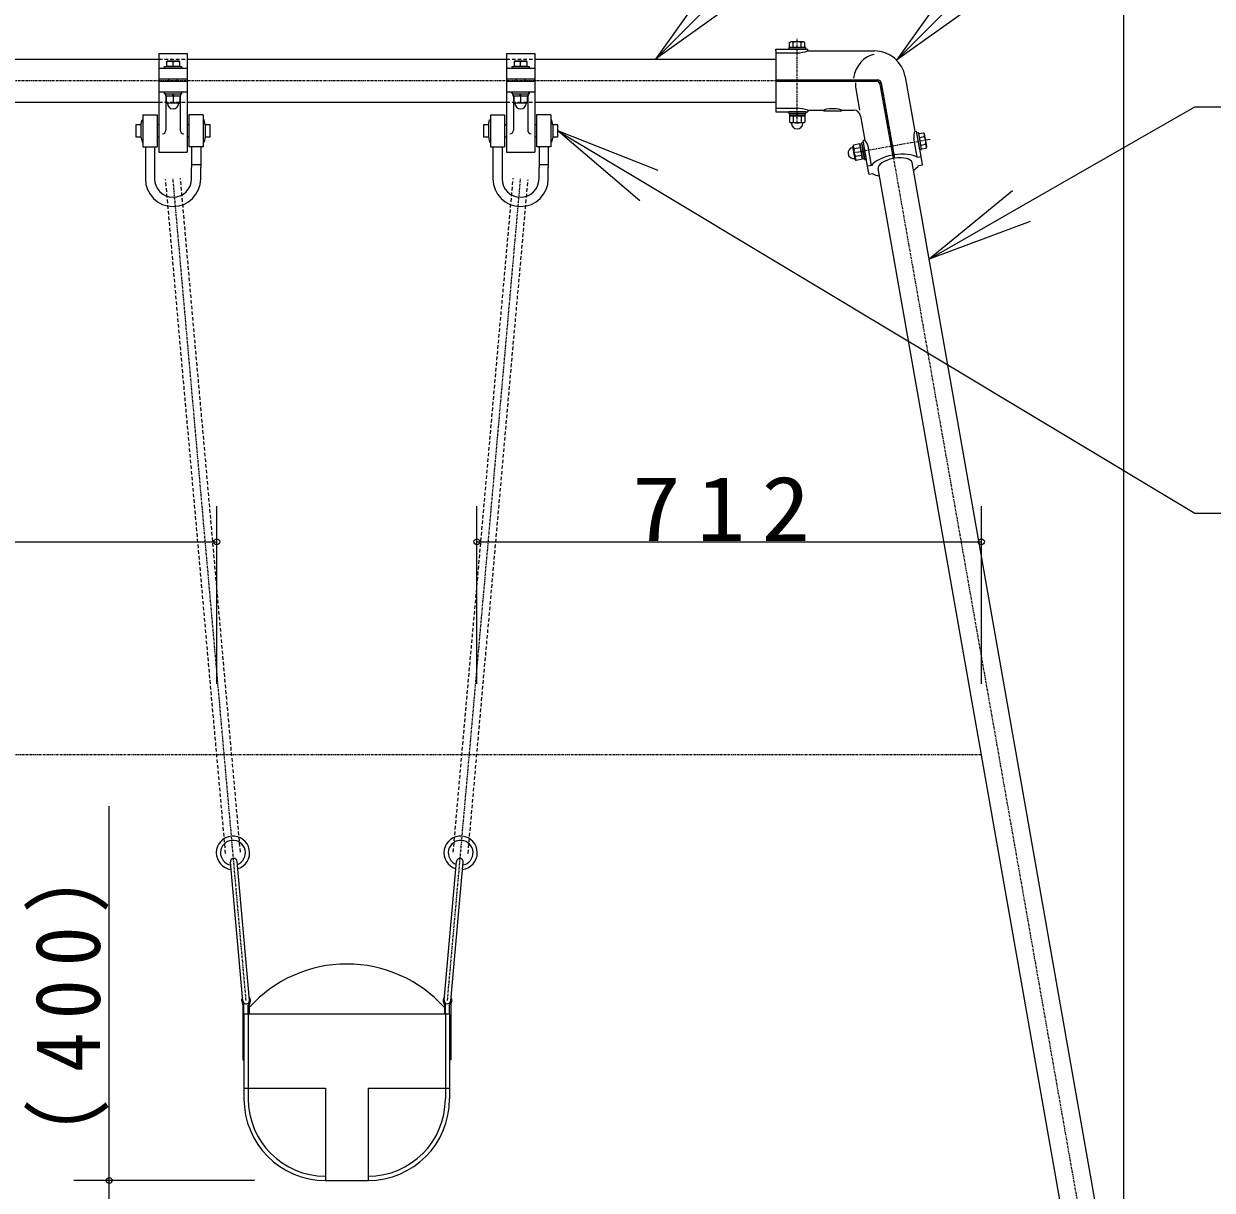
# Model space of a CAD drawing. Units: millimetres, scale not verified. Extents: x -35408 to 50, y -49934 to 13350.
# Drawn here: x -15715 to -14040, y 3286 to 4930 of the extents above; entities that cross this region are included whole.
import ezdxf

# ---------------------------------------------------------------- set-up
doc = ezdxf.new("R2010")
doc.units = ezdxf.units.MM
doc.linetypes.add('USER2', pattern=[6, 3, -1, 1, -1])
doc.linetypes.add('USER4', pattern=[8, 5, -3])
doc.layers.add('線', color=2, linetype='Continuous', lineweight=25)
doc.layers.add('補助', color=2, linetype='Continuous', lineweight=25)
doc.styles.add('ＭＳ ゴシック', font='')
doc.styles.get('ＭＳ ゴシック').set_extended_font_data('MS Gothic')

# ---------------------------------------------------------------- blocks, each defined once
blk = doc.blocks.new('dimension_origin')
at = {"color": 0, "linetype": 'Continuous', "lineweight": -2}
blk.add_circle((0, 0), 1.25, dxfattribs=at)

msp = doc.modelspace()

# ---------------------------------------------------------------- linework, layer by layer
at = {"layer": '線', "color": 20, "linetype": 'USER2'}
for p, q in [((-14625, 4790), (-14625, 4910)), ((-17140, 4850), (-14510, 4850)), ((-14111.585, 2600.897), (-14507.833, 4848.132)), ((-14437.663, 4766.966), (-14545.992, 4747.865)), ((-15402, 3553.75), (-15505, 4711.5)), ((-15118, 3553.75), (-15015, 4711.5)), ((-14365.327, 3900), (-17284.673, 3900))]:
    msp.add_line(p, q, dxfattribs=at)
at = {"layer": '線', "color": 7, "lineweight": 13}
for p, q in [((-14655, 4894.25), (-14610, 4894.25)), ((-14655, 4891.75), (-14655, 4894.25)), ((-14610, 4891.75), (-14610, 4894.25)), ((-16125, 4880.25), (-15525, 4880.25)), ((-15485, 4880.25), (-15035, 4880.25)), ((-14995, 4880.25), (-14655, 4880.25)), ((-14655, 4891.75), (-14655, 4851)), ((-14610.02, 4891.75), (-14516.093, 4891.75)), ((-14655, 4849), (-14655, 4808.25)), ((-14472.761, 4855.391), (-14459.186, 4778.404)), ((-16125, 4819.75), (-15525, 4819.75)), ((-15485, 4819.75), (-15035, 4819.75)), ((-14995, 4819.75), (-14655, 4819.75)), ((-14655, 4808.25), (-14655, 4805.75)), ((-14655, 4805.75), (-14610, 4805.75)), ((-14610.02, 4808.25), (-14587.5, 4808.25)), ((-14610, 4808.25), (-14610, 4805.75)), ((-14587.5, 4806.75), (-14587.5, 4808.25)), ((-14562.5, 4806.75), (-14587.5, 4806.75)), ((-14562.5, 4806.75), (-14562.5, 4808.25)), ((-14562.5, 4808.25), (-14545.544, 4808.25)), ((-14535.696, 4799.986), (-14529.699, 4765.971)), ((-14459.186, 4778.404), (-14456.724, 4778.839)), ((-14450.367, 4742.782), (-14456.724, 4778.839)), ((-14529.699, 4765.971), (-14532.161, 4765.537)), ((-14525.803, 4729.481), (-14532.161, 4765.537)), ((-14455.821, 4741.82), (-14450.367, 4742.782)), ((-14448.305, 4731.088), (-14450.367, 4742.782)), ((-14520.349, 4730.443), (-14525.803, 4729.481)), ((-14523.741, 4717.787), (-14525.803, 4729.481)), ((-14137.186, 2606.15), (-14510.985, 4726.065)), ((-14089.325, 2614.589), (-14463.123, 4734.504)), ((-14453.759, 4730.126), (-14448.305, 4731.088)), ((-14518.287, 4718.748), (-14523.741, 4717.787)), ((-15406.731, 3553.329), (-15424.108, 3748.644)), ((-15397.269, 3554.171), (-15414.645, 3749.486)), ((-15122.731, 3554.171), (-15105.355, 3749.486)), ((-15113.269, 3553.329), (-15095.892, 3748.644)), ((-15405, 3535), (-15405, 3415)), ((-15399, 3535), (-15399, 3430)), ((-15121, 3535), (-15121, 3430)), ((-15115, 3535), (-15115, 3415)), ((-15290, 3300), (-15230, 3300))]:
    msp.add_line(p, q, dxfattribs=at)
at = {"layer": '線'}
for p, q in [((-14613, 4896.75), (-14637, 4896.75)), ((-14637, 4896.75), (-14637, 4894.25)), ((-14613, 4894.25), (-14637, 4894.25)), ((-14635.97, 4903.613), (-14634, 4904.75)), ((-14635.97, 4896.75), (-14635.97, 4903.613)), ((-14614.03, 4896.75), (-14635.97, 4896.75)), ((-14616, 4904.75), (-14634, 4904.75)), ((-14630.485, 4896.75), (-14630.485, 4903.613)), ((-14619.515, 4896.75), (-14619.515, 4903.613)), ((-14614.03, 4903.613), (-14616, 4904.75)), ((-14614.03, 4896.75), (-14614.03, 4903.613)), ((-14613, 4894.25), (-14613, 4896.75)), ((-15525, 4888.25), (-15485, 4888.25)), ((-15525, 4888.25), (-15525, 4749)), ((-15514, 4876.75), (-15513.5, 4877.25)), ((-15514, 4876.75), (-15514, 4869.75)), ((-15496.5, 4877.25), (-15513.5, 4877.25)), ((-15505, 4869.75), (-15505, 4876.113)), ((-15496, 4876.75), (-15496.5, 4877.25)), ((-15496, 4876.75), (-15496, 4869.75)), ((-15485, 4888.25), (-15485, 4749)), ((-15035, 4888.25), (-14995, 4888.25)), ((-15035, 4888.25), (-15035, 4749)), ((-15024, 4876.75), (-15023.5, 4877.25)), ((-15024, 4876.75), (-15024, 4869.75)), ((-15006.5, 4877.25), (-15023.5, 4877.25)), ((-15015, 4869.75), (-15015, 4876.113)), ((-15006, 4876.75), (-15006.5, 4877.25)), ((-15006, 4876.75), (-15006, 4869.75)), ((-14995, 4888.25), (-14995, 4749)), ((-14654.98, 4889.114), (-14625, 4889.114)), ((-15525, 4867.25), (-15485, 4867.25)), ((-15517, 4869.75), (-15493, 4869.75)), ((-15517, 4867.25), (-15517, 4869.75)), ((-15517, 4867.25), (-15493, 4867.25)), ((-15496, 4869.75), (-15514, 4869.75)), ((-15493, 4869.75), (-15493, 4867.25)), ((-15035, 4867.25), (-14995, 4867.25)), ((-15027, 4869.75), (-15003, 4869.75)), ((-15027, 4867.25), (-15027, 4869.75)), ((-15027, 4867.25), (-15003, 4867.25)), ((-15006, 4869.75), (-15024, 4869.75)), ((-15003, 4869.75), (-15003, 4867.25)), ((-15525, 4852.25), (-15485, 4852.25)), ((-15525, 4849), (-15485, 4849)), ((-15035, 4852.25), (-14995, 4852.25)), ((-15035, 4849), (-14995, 4849)), ((-14655, 4851), (-14511.468, 4851)), ((-14655, 4849), (-14513.248, 4849)), ((-14508.324, 4844.868), (-14489.872, 4740.222)), ((-14506.544, 4846.868), (-14487.804, 4740.587)), ((-15525, 4834), (-15485, 4834)), ((-15517, 4834), (-15493, 4834)), ((-15517, 4831.5), (-15517, 4834)), ((-15517, 4831.5), (-15493, 4831.5)), ((-15515.75, 4831.5), (-15494.25, 4831.5)), ((-15515.75, 4831.5), (-15515.75, 4828.5)), ((-15515.75, 4828.5), (-15494.25, 4828.5)), ((-15515, 4829), (-15515, 4780.084)), ((-15514.5, 4828.5), (-15514.5, 4818.789)), ((-15514.5, 4828.5), (-15495.5, 4828.5)), ((-15505.167, 4828.5), (-15505.971, 4831.5)), ((-15505, 4828.5), (-15505, 4819.637)), ((-15504.029, 4828.5), (-15504.833, 4831.5)), ((-15495.5, 4828.5), (-15495.5, 4818.789)), ((-15495, 4829), (-15495, 4780.084)), ((-15494.25, 4831.5), (-15494.25, 4828.5)), ((-15493, 4834), (-15493, 4831.5)), ((-15035, 4834), (-14995, 4834)), ((-15027, 4834), (-15003, 4834)), ((-15027, 4831.5), (-15027, 4834)), ((-15027, 4831.5), (-15003, 4831.5)), ((-15025.75, 4831.5), (-15004.25, 4831.5)), ((-15025.75, 4831.5), (-15025.75, 4828.5)), ((-15025.75, 4828.5), (-15004.25, 4828.5)), ((-15025, 4829), (-15025, 4780.084)), ((-15024.5, 4828.5), (-15024.5, 4818.789)), ((-15024.5, 4828.5), (-15005.5, 4828.5)), ((-15015.167, 4828.5), (-15015.971, 4831.5)), ((-15015, 4828.5), (-15015, 4819.637)), ((-15014.029, 4828.5), (-15014.833, 4831.5)), ((-15005.5, 4828.5), (-15005.5, 4818.789)), ((-15005, 4829), (-15005, 4780.084)), ((-15004.25, 4831.5), (-15004.25, 4828.5)), ((-15003, 4834), (-15003, 4831.5)), ((-14542.001, 4835.744), (-14537.153, 4808.25)), ((-15514.5, 4818.789), (-15514, 4818.5)), ((-15514, 4818.5), (-15496, 4818.5)), ((-15513, 4818), (-15513, 4818.5)), ((-15497, 4818), (-15497, 4818.5)), ((-15495.5, 4818.789), (-15496, 4818.5)), ((-15024.5, 4818.789), (-15024, 4818.5)), ((-15024, 4818.5), (-15006, 4818.5)), ((-15023, 4818), (-15023, 4818.5)), ((-15007, 4818), (-15007, 4818.5)), ((-15005.5, 4818.789), (-15006, 4818.5)), ((-14654.98, 4810.886), (-14625, 4810.886)), ((-15550.258, 4787.481), (-15548.724, 4794.852)), ((-15548.724, 4794.852), (-15547.5, 4794.598)), ((-15547.5, 4801.5), (-15527.5, 4801.5)), ((-15547.5, 4801.5), (-15547.5, 4756.5)), ((-15547.5, 4794.598), (-15547.5, 4763.402)), ((-15527.5, 4801.5), (-15527.5, 4756.5)), ((-15462.5, 4801.5), (-15482.5, 4801.5)), ((-15482.5, 4801.5), (-15482.5, 4756.5)), ((-15462.5, 4801.5), (-15462.5, 4756.5)), ((-15461.276, 4794.852), (-15462.5, 4794.598)), ((-15462.5, 4794.598), (-15462.5, 4763.402)), ((-15459.742, 4787.481), (-15461.276, 4794.852)), ((-15060.258, 4787.481), (-15058.724, 4794.852)), ((-15058.724, 4794.852), (-15057.5, 4794.598)), ((-15057.5, 4801.5), (-15037.5, 4801.5)), ((-15057.5, 4801.5), (-15057.5, 4756.5)), ((-15057.5, 4794.598), (-15057.5, 4763.402)), ((-15037.5, 4801.5), (-15037.5, 4756.5)), ((-14972.5, 4801.5), (-14992.5, 4801.5)), ((-14992.5, 4801.5), (-14992.5, 4756.5)), ((-14972.5, 4801.5), (-14972.5, 4756.5)), ((-14971.276, 4794.852), (-14972.5, 4794.598)), ((-14972.5, 4794.598), (-14972.5, 4763.402)), ((-14969.742, 4787.481), (-14971.276, 4794.852)), ((-14613, 4805.75), (-14637, 4805.75)), ((-14637, 4805.75), (-14637, 4803.25)), ((-14613, 4803.25), (-14637, 4803.25)), ((-14614.03, 4800.25), (-14635.97, 4800.25)), ((-14635.97, 4800.25), (-14635.97, 4791.387)), ((-14635.75, 4803.25), (-14614.25, 4803.25)), ((-14635.75, 4803.25), (-14635.75, 4800.25)), ((-14635.75, 4800.25), (-14614.25, 4800.25)), ((-14630.485, 4800.25), (-14630.485, 4791.387)), ((-14625.167, 4800.25), (-14625.971, 4803.25)), ((-14624.029, 4800.25), (-14624.833, 4803.25)), ((-14619.515, 4800.25), (-14619.515, 4791.387)), ((-14614.25, 4803.25), (-14614.25, 4800.25)), ((-14614.03, 4800.25), (-14614.03, 4791.387)), ((-14613, 4803.25), (-14613, 4805.75)), ((-15550.259, 4787.5), (-15557.5, 4787.5)), ((-15557.5, 4787.5), (-15557.5, 4770.5)), ((-15550.258, 4787.481), (-15550.258, 4770.519)), ((-15525, 4787.5), (-15527.5, 4787.5)), ((-15482.5, 4787.5), (-15485.011, 4787.5)), ((-15452.5, 4787.5), (-15459.744, 4787.5)), ((-15459.742, 4787.481), (-15459.742, 4770.519)), ((-15452.5, 4770.5), (-15452.5, 4787.5)), ((-15060.259, 4787.5), (-15067.5, 4787.5)), ((-15067.5, 4787.5), (-15067.5, 4770.5)), ((-15060.258, 4787.481), (-15060.258, 4770.519)), ((-15035, 4787.5), (-15037.5, 4787.5)), ((-14992.5, 4787.5), (-14995.011, 4787.5)), ((-14962.5, 4787.5), (-14969.744, 4787.5)), ((-14969.742, 4787.481), (-14969.742, 4770.519)), ((-14962.5, 4770.5), (-14962.5, 4787.5)), ((-14635.97, 4791.387), (-14634, 4790.25)), ((-14616, 4790.25), (-14634, 4790.25)), ((-14633, 4789.75), (-14633, 4790.25)), ((-14617, 4789.75), (-14617, 4790.25)), ((-14614.03, 4791.387), (-14616, 4790.25)), ((-14453.741, 4776.318), (-14456.203, 4775.884)), ((-14452.036, 4752.249), (-14456.203, 4775.884)), ((-14449.574, 4752.683), (-14453.741, 4776.318)), ((-14453.562, 4775.304), (-14446.804, 4776.495)), ((-14446.804, 4776.495), (-14445.342, 4774.753)), ((-15557.5, 4770.5), (-15550.259, 4770.5)), ((-15550.258, 4770.519), (-15548.724, 4763.148)), ((-15548.724, 4763.148), (-15547.5, 4763.402)), ((-15527.5, 4770.5), (-15525, 4770.5)), ((-15485.011, 4770.5), (-15482.5, 4770.5)), ((-15461.276, 4763.148), (-15462.5, 4763.402)), ((-15459.742, 4770.519), (-15461.276, 4763.148)), ((-15459.744, 4770.5), (-15452.5, 4770.5)), ((-15067.5, 4770.5), (-15060.259, 4770.5)), ((-15060.258, 4770.519), (-15058.724, 4763.148)), ((-15058.724, 4763.148), (-15057.5, 4763.402)), ((-15037.5, 4770.5), (-15035, 4770.5)), ((-14995.011, 4770.5), (-14992.5, 4770.5)), ((-14971.276, 4763.148), (-14972.5, 4763.402)), ((-14969.742, 4770.519), (-14971.276, 4763.148)), ((-14969.744, 4770.5), (-14962.5, 4770.5)), ((-14545.605, 4759.074), (-14546.383, 4756.937)), ((-14536.877, 4760.613), (-14545.605, 4759.074)), ((-14533.067, 4739.007), (-14536.877, 4760.613)), ((-14533.885, 4760.918), (-14536.839, 4760.397)), ((-14536.839, 4760.397), (-14533.106, 4739.223)), ((-14531.64, 4762.583), (-14534.102, 4762.149)), ((-14529.934, 4738.513), (-14534.102, 4762.149)), ((-14533.885, 4760.918), (-14530.151, 4739.744)), ((-14527.472, 4738.947), (-14531.64, 4762.583)), ((-14455.821, 4741.82), (-14460.605, 4768.952)), ((-14449.753, 4753.698), (-14453.562, 4775.304)), ((-14452.61, 4769.902), (-14445.851, 4771.094)), ((-14450.705, 4759.099), (-14443.947, 4760.291)), ((-14442.216, 4757.026), (-14445.342, 4774.753)), ((-15547.5, 4756.5), (-15527.5, 4756.5)), ((-15544, 4756.5), (-15544, 4711.5)), ((-15531, 4756.5), (-15531, 4711.5)), ((-15525, 4749), (-15485, 4749)), ((-15462.5, 4756.5), (-15482.5, 4756.5)), ((-15479, 4756.5), (-15479, 4727.5)), ((-15466, 4756.5), (-15466, 4727.5)), ((-15057.5, 4756.5), (-15037.5, 4756.5)), ((-15054, 4756.5), (-15054, 4711.5)), ((-15041, 4756.5), (-15041, 4711.5)), ((-15035, 4749), (-14995, 4749)), ((-14972.5, 4756.5), (-14992.5, 4756.5)), ((-14989, 4756.5), (-14989, 4727.5)), ((-14976, 4756.5), (-14976, 4727.5)), ((-14546.702, 4755.865), (-14546.21, 4755.952)), ((-14543.258, 4739.21), (-14546.383, 4756.937)), ((-14535.925, 4755.211), (-14544.653, 4753.672)), ((-14534.02, 4744.408), (-14542.748, 4742.869)), ((-14535.001, 4749.975), (-14532.187, 4751.287)), ((-14534.804, 4748.853), (-14531.989, 4750.166)), ((-14520.349, 4730.443), (-14525.133, 4757.574)), ((-14452.036, 4752.249), (-14449.574, 4752.683)), ((-14449.753, 4753.698), (-14442.994, 4754.889)), ((-14442.994, 4754.889), (-14442.216, 4757.026)), ((-15479, 4731.5), (-15466, 4731.5)), ((-15479, 4711.5), (-15479, 4727.5)), ((-15466, 4711.5), (-15466, 4727.5)), ((-14989, 4731.5), (-14976, 4731.5)), ((-14989, 4711.5), (-14989, 4727.5)), ((-14976, 4711.5), (-14976, 4727.5)), ((-14543.924, 4740.108), (-14543.431, 4740.195)), ((-14541.796, 4737.468), (-14543.258, 4739.21)), ((-14533.067, 4739.007), (-14541.796, 4737.468)), ((-14530.151, 4739.744), (-14533.106, 4739.223)), ((-14529.934, 4738.513), (-14527.472, 4738.947)), ((-15406.5, 3547.724), (-15406.5, 3470)), ((-15405, 3535), (-15405, 3547.724)), ((-15399, 3535), (-15399, 3547.724)), ((-15397.5, 3547.724), (-15397.5, 3535)), ((-15122.5, 3547.724), (-15122.5, 3535)), ((-15121, 3535), (-15121, 3547.724)), ((-15115, 3535), (-15115, 3547.724)), ((-15113.5, 3547.724), (-15113.5, 3470)), ((-15405, 3535), (-15115, 3535)), ((-15406.5, 3470), (-15405, 3470)), ((-15113.5, 3470), (-15115, 3470)), ((-15405, 3430), (-15290, 3430)), ((-15399, 3430), (-15399, 3415)), ((-15290, 3430), (-15290, 3300)), ((-15230, 3430), (-15230, 3300)), ((-15230, 3430), (-15115, 3430)), ((-15121, 3430), (-15121, 3415))]:
    msp.add_line(p, q, dxfattribs=at)
at = {"layer": '線', "color": 4, "linetype": 'USER4'}
for p, q in [((-15525, 4880.25), (-15485, 4880.25)), ((-15035, 4880.25), (-14995, 4880.25)), ((-15525, 4819.75), (-15485, 4819.75)), ((-15035, 4819.75), (-14995, 4819.75)), ((-15430.965, 3760.835), (-15515.459, 4710.569)), ((-15410.048, 3762.696), (-15494.541, 4712.43)), ((-15109.952, 3762.696), (-15025.459, 4712.43)), ((-15089.035, 3760.835), (-15004.541, 4710.569))]:
    msp.add_line(p, q, dxfattribs=at)
at = {"layer": '線', "linetype": 'USER4'}
for p, q in [((-15511, 4852.25), (-15511, 4849)), ((-15499, 4852.25), (-15499, 4849)), ((-15021, 4852.25), (-15021, 4849)), ((-15009, 4852.25), (-15009, 4849))]:
    msp.add_line(p, q, dxfattribs=at)
at = {"layer": '線'}
for centre, radius, start, end in [((-14633.227, 4898.863), 5.485, 60.00001, 119.99999), ((-14625, 4890.954), 13.796, 66.57346, 113.42654), ((-14616.773, 4898.863), 5.485, 60.00001, 119.99999), ((-15509.5, 4864.641), 12.323, 68.58229, 111.41755), ((-15500.5, 4864.641), 12.323, 68.58243, 111.41757), ((-15019.5, 4864.641), 12.323, 68.58229, 111.41755), ((-15010.5, 4864.641), 12.323, 68.58243, 111.41757), ((-14625.056, 4933.435), 44.321, 270.07279, 289.85948), ((-14513.248, 4844), 5, 10, 90), ((-14511.468, 4846), 5, 10, 90), ((-15520, 4829), 5, 0, 90), ((-15490, 4829), 5, 90, 180), ((-15030, 4829), 5, 0, 90), ((-15000, 4829), 5, 90, 180), ((-15509.75, 4832.508), 13.72, 249.74445, 290.25555), ((-15505, 4818), 8, 180, 0), ((-15500.25, 4832.508), 13.72, 249.74445, 290.25555), ((-15019.75, 4832.508), 13.72, 249.74445, 290.25555), ((-15015, 4818), 8, 180, 0), ((-15010.25, 4832.508), 13.72, 249.74445, 290.25555), ((-14625.056, 4766.565), 44.321, 70.14052, 89.92721), ((-15520, 4780.084), 5, 270, 0), ((-15490, 4780.084), 5, 180, 270), ((-15030, 4780.084), 5, 270, 0), ((-15000, 4780.084), 5, 180, 270), ((-14633.227, 4796.137), 5.485, 240.00001, 299.99999), ((-14625, 4789.75), 8, 180, 0), ((-14625, 4804.046), 13.796, 246.57346, 293.42654), ((-14616.773, 4796.137), 5.485, 240.00001, 299.99999), ((-14443.254, 4771.181), 17.493, 155.61012, 187.32058), ((-14451.005, 4772.97), 5.485, 340.00001, 39.99999), ((-14540.451, 4757.198), 5.485, 160.00001, 219.99999), ((-14542.199, 4753.734), 17.493, 12.67942, 44.38988), ((-14457.365, 4763.494), 13.796, 346.57346, 33.42654), ((-14448.148, 4756.765), 5.485, 340.00001, 39.99999), ((-14545.313, 4747.987), 8, 100, 280), ((-14531.234, 4750.469), 13.796, 166.57346, 213.42654), ((-14537.594, 4740.993), 5.485, 160.00001, 219.99999), ((-15505, 4711.5), 39, 180, 0), ((-15505, 4711.5), 26, 180, 0), ((-15015, 4711.5), 39, 180, 0), ((-15015, 4711.5), 26, 180, 0), ((-15260, 3419.821), 185.179, 42.05292, 137.94708), ((-15402, 3553.75), 6.25, 144.54817, 212.38754), ((-15402, 3553.75), 4.75, 185.08397, 5.08397), ((-15402, 3553.75), 6.25, 327.61246, 45.61977), ((-15118, 3553.75), 6.25, 134.38023, 212.38754), ((-15118, 3553.75), 4.75, 174.91603, 354.91603), ((-15118, 3553.75), 6.25, 327.61246, 35.45183), ((-15411.5, 3547.724), 5, 0, 32.38754), ((-15411.5, 3547.724), 6.5, 0, 32.38754), ((-15392.5, 3547.724), 6.5, 147.61246, 180), ((-15392.5, 3547.724), 5, 147.61246, 180), ((-15127.5, 3547.724), 5, 0, 32.38754), ((-15127.5, 3547.724), 6.5, 0, 32.38754), ((-15108.5, 3547.724), 6.5, 147.61246, 180), ((-15108.5, 3547.724), 5, 147.61246, 180), ((-15290, 3415), 109, 180, 270), ((-15230, 3415), 109, 270, 0)]:
    msp.add_arc(centre, radius, start, end, dxfattribs=at)
at = {"layer": '線', "color": 7, "lineweight": 13}
for centre, radius, start, end in [((-14516.093, 4847.75), 44, 10, 90), ((-14545.544, 4798.25), 10, 10, 90), ((-15420.506, 3761.765), 23.5, 286.74537, 263.42256), ((-15420.506, 3761.765), 17.5, 290.83326, 259.33468), ((-15099.494, 3761.765), 23.5, 276.57744, 253.25463), ((-15099.494, 3761.765), 17.5, 280.66532, 249.16674), ((-15419.376, 3749.065), 4.75, 5.08397, 185.08397), ((-15100.624, 3749.065), 4.75, 354.91603, 174.91603), ((-15402, 3553.75), 4.75, 185.08397, 5.08397), ((-15118, 3553.75), 4.75, 174.91603, 354.91603), ((-15290, 3415), 115, 180, 270), ((-15230, 3415), 115, 270, 0)]:
    msp.add_arc(centre, radius, start, end, dxfattribs=at)
at = {"layer": '線'}
for centre, major_axis, ratio, start_param, end_param in [((-14508.253, 4837.843), (-8.601, 48.779), 0.767184, 6.28318531, 7.39580983), ((-14504.579, 4842.343), (-8.601, 48.779), 0.767184, 1.34157699, 1.57079633), ((-14575, 4808.25), (12.5, 0), 0.145033, 6.28318531, 9.42477796), ((-14489.22, 4729.902), (26.097, 4.602), 0.390731, 0, 1.44784528), ((-14484.887, 4730.666), (26.097, 4.602), 0.390731, 1.69374738, 3.14159265)]:
    msp.add_ellipse(centre, major_axis=major_axis, ratio=ratio, start_param=start_param, end_param=end_param, dxfattribs=at)
at = {"layer": '線', "color": 7, "lineweight": 13}
for centre, start_param, end_param in [((-14484.887, 4730.666), 1.65642725, 2.73898224), ((-14489.22, 4729.902), 0.40261041, 1.4851654), ((-14489.22, 4729.902), 5.48410815, 5.8805749), ((-14484.887, 4730.666), 3.54420306, 3.94066981)]:
    msp.add_ellipse(centre, major_axis=(37.423, 6.599), ratio=0.398766, start_param=start_param, end_param=end_param, dxfattribs=at)
at = {"layer": '補助', "lineweight": 13}
for p, q in [((-14164.325, 3000), (-14164.325, 6454.75)), ((-15443.346, 4000), (-15443.346, 4250)), ((-15076.654, 4000), (-15076.654, 4250)), ((-14365.327, 4000), (-14365.327, 4250)), ((-16206.654, 4200), (-15443.346, 4200)), ((-15076.654, 4200), (-14365.327, 4200)), ((-15595, 2900), (-15595, 3827.381)), ((-15390, 3300), (-15645, 3300))]:
    msp.add_line(p, q, dxfattribs=at)
at = {"layer": '補助'}
for p, q in [((-14736.612, 5003.994), (-14825, 4880.25)), ((-14396.592, 5002.606), (-14484.98, 4878.863)), ((-14825, 4880.25), (-14718.934, 4986.316)), ((-14484.98, 4878.863), (-14378.914, 4984.929)), ((-14701.256, 4968.638), (-14825, 4880.25)), ((-14361.236, 4967.251), (-14484.98, 4878.863)), ((-14308.953, 4672.911), (-14064.325, 4813.013)), ((-14064.325, 4813.013), (-14014.325, 4813.013)), ((-14846.705, 4680.428), (-14962.5, 4779)), ((-14820.995, 4723.312), (-14962.5, 4779)), ((-14962.5, 4779), (-14833.85, 4701.87)), ((-14833.85, 4701.87), (-14064.325, 4240.515)), ((-14321.378, 4694.605), (-14439.118, 4598.363)), ((-14439.118, 4598.363), (-14308.953, 4672.911)), ((-14296.529, 4651.217), (-14439.118, 4598.363)), ((-14064.325, 4240.515), (-14014.325, 4240.515))]:
    msp.add_line(p, q, dxfattribs=at)

# ---------------------------------------------------------------- block references
at = {"layer": '補助', "lineweight": 13, "xscale": 3.33, "yscale": 3.33}
for p, rotation in [((-15443.346, 4200), 180), ((-14365.327, 4200), 180), ((-15595, 3300), 270)]:
    msp.add_blockref('dimension_origin', p, dxfattribs=dict(at, rotation=rotation))
msp.add_blockref('dimension_origin', (-15076.654, 4200), dxfattribs=at)

# ---------------------------------------------------------------- texts
at = {"layer": '補助', "insert": (-14720.991, 4201), "char_height": 91.64, "attachment_point": 8, "style": 'ＭＳ ゴシック'}
msp.add_mtext('\\T1.33;\\W1.1;712', dxfattribs=at)
at = {"layer": '補助', "insert": (-15596, 3564.524), "char_height": 91.64, "attachment_point": 8, "rotation": 90, "style": 'ＭＳ ゴシック'}
msp.add_mtext('\\T1.33;\\W0.9;（400）', dxfattribs=at)

doc.saveas('drawing.dxf')
